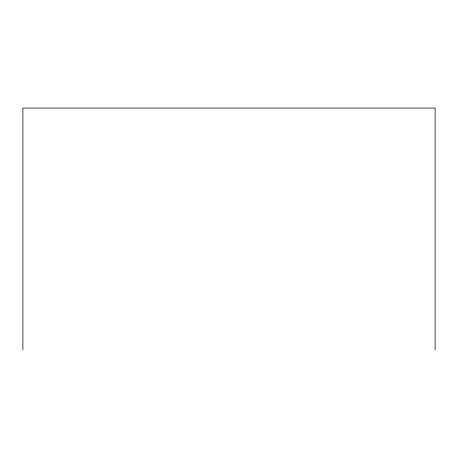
<?xml version="1.0" encoding="UTF-8"?>
<svg xmlns="http://www.w3.org/2000/svg" width="458" height="458" viewBox="0 0 458 458"><rect width="100%" height="100%" fill="white"/><g stroke="black" fill="none" stroke-linecap="round" stroke-linejoin="round"><path stroke-width="0.69" d="M435.1 349.946L435.1 108.054L22.9 108.054L22.9 349.946"/></g></svg>
